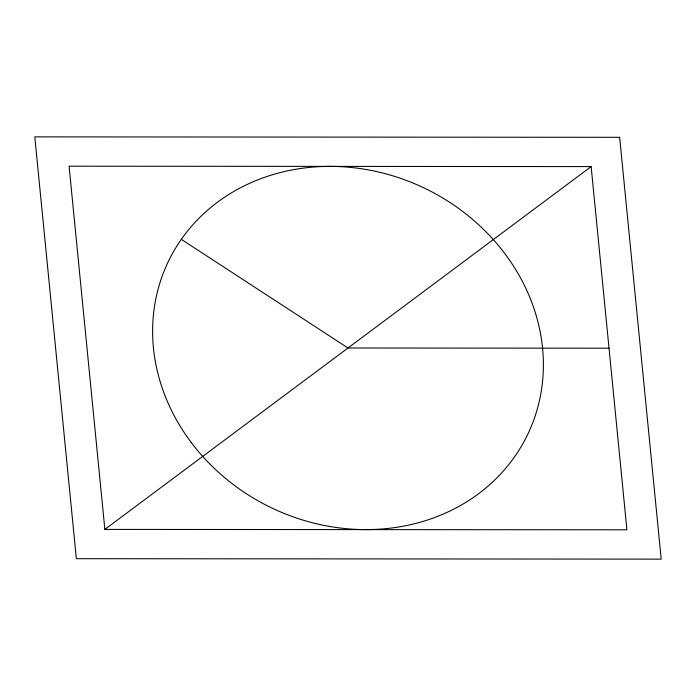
<?xml version="1.0" encoding="UTF-8"?>
<svg xmlns="http://www.w3.org/2000/svg" width="696" height="696" viewBox="0 0 696 696"><rect width="100%" height="100%" fill="white"/><g stroke="black" fill="none" stroke-linecap="round" stroke-linejoin="round"><path stroke-width="1.04" d="M104.861 529.404L591.139 166.596L626.913 529.804L104.861 529.404L69.087 166.196L591.139 166.596M609.026 348.2L348 348L181.369 239.38M619.649 137.312L34.8 136.868L76.351 558.688L661.2 559.132L619.649 137.312M191.174 442.395A199.404 177.193 25.8 0 0 527.342 435.165A199.404 177.193 25.8 0 0 325.484 166.44A199.404 177.193 25.8 0 0 191.174 442.395"/></g></svg>
